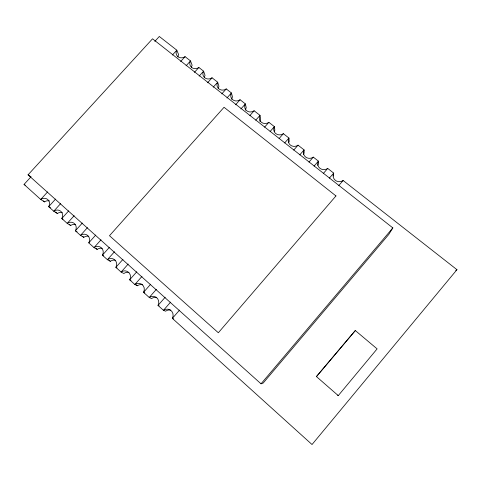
<?xml version="1.0" encoding="UTF-8"?>
<svg xmlns="http://www.w3.org/2000/svg" width="481" height="481" viewBox="0 0 481 481"><rect width="100%" height="100%" fill="white"/><g stroke="black" fill="none" stroke-linecap="round" stroke-linejoin="round"><path stroke-width="0.72" d="M333.285 176.04L333.706 173.112L327.711 168.416A6.205 5.898 -2.7 0 1 319.979 168.32A6.205 5.898 -2.7 0 1 318.398 161.117L313.293 157.119A6.157 5.844 -6.1 0 1 305.621 157.034A6.157 5.844 -6.1 0 1 304.088 149.91L298.04 145.166A6.103 5.778 -9.3 0 1 290.434 145.1A6.103 5.778 -9.3 0 1 288.949 138.047L283.375 133.676A6.061 5.712 -12.1 0 1 275.835 133.622A6.061 5.712 -12.1 0 1 274.392 126.641L268.867 122.312A6.019 5.652 -14.6 0 1 261.393 122.27A6.019 5.652 -14.6 0 1 259.999 115.362L254.136 110.768A5.976 5.586 -16.8 0 1 246.729 110.75A5.976 5.586 -16.8 0 1 245.382 103.908L240.073 99.747A5.934 5.525 -18.6 0 1 232.726 99.741A5.934 5.525 -18.6 0 1 231.415 92.965L226.244 88.913A5.898 5.459 -20.2 0 1 218.957 88.919A5.898 5.459 -20.2 0 1 217.689 82.215L212.043 77.79A5.856 5.399 -21.6 0 1 204.822 77.808A5.856 5.399 -21.6 0 1 203.595 71.17L198.863 67.46A5.82 5.339 -22.7 0 1 191.697 67.49A5.82 5.339 -22.7 0 1 190.506 60.913L185.071 56.656A5.784 5.273 -23.8 0 1 177.964 56.698A5.784 5.273 -23.8 0 1 176.816 50.186L159.313 36.472L154.816 41.39M102.17 248.406A6.055 5.7 -51.5 0 0 97.162 249.405L94.035 247.625L88.757 242.857L89.304 241.606A6.109 5.712 -50 0 0 87.289 235.191A6.109 5.712 -50 0 0 80.495 235.395L75.379 230.772L75.932 229.539A6.073 5.64 -48.9 0 0 73.96 223.19A6.073 5.64 -48.9 0 0 67.22 223.406L61.796 218.506A6.031 5.568 -47.9 0 0 60.913 211.387A6.031 5.568 -47.9 0 0 53.74 211.225L48.683 206.656A5.994 5.501 -47.1 0 0 47.829 199.615A5.994 5.501 -47.1 0 0 40.723 199.465L24.05 184.409L31.073 176.725M392.839 227.898L388.75 234.494L263.173 383.074L261.021 383.814L28.048 174.837L152.537 38.799L392.839 227.898L261.021 383.814M329.365 178.132L333.706 173.112A6.259 5.958 1.2 0 0 343.139 180.501L456.95 269.679L312.031 444.528L172.36 318.368A6.355 6.139 -64.4 0 0 163.456 310.329L158.021 305.417A6.313 6.067 -60.4 0 0 149.23 297.48L143.536 292.334A6.265 5.994 -57.3 0 0 134.86 284.499L129.672 279.81A6.223 5.922 -54.8 0 0 128.583 272.318A6.223 5.922 -54.8 0 0 121.098 272.072L115.867 267.346A6.187 5.85 -52.9 0 0 114.821 259.926A6.187 5.85 -52.9 0 0 107.401 259.698L102.399 255.183L102.946 253.92A6.145 5.778 -51.3 0 0 100.89 247.432A6.145 5.778 -51.3 0 0 94.035 247.625L101.016 239.809M338.263 395.622L377.116 348.875L355.309 330.543L316.444 376.587L338.263 395.622L337.68 395.135M355.309 330.543L316.444 376.587M338.792 185.552L343.139 180.501M314.075 166.101L318.398 161.117L318.212 164.207A6.109 5.82 -2.5 0 0 317.737 165.428M323.382 173.425L327.711 168.416M179.539 310.107L172.36 318.368L173.719 318.879M308.976 162.085L313.293 157.119M165.181 297.228L158.021 305.417L159.145 305.898M293.735 150.096L298.04 145.166M170.623 302.11L163.456 310.329L165.62 311.207A6.259 6.049 -64.7 0 1 170.827 310.215M299.777 154.852L304.088 149.91L304.112 153.144A6.061 5.76 -5.9 0 0 303.637 154.353M156.373 289.328L149.23 297.48L151.599 298.551A6.217 5.976 -60.7 0 1 156.764 297.553M284.656 142.947L288.949 138.047L289.201 141.438A6.012 5.7 -9.2 0 0 288.72 142.635M150.667 284.211L143.536 292.334L144.763 292.911M279.082 138.564L283.375 133.676M136.778 271.759L129.672 279.81L130.994 280.477M264.592 127.158L268.867 122.312M141.973 276.419L134.86 284.499L137.428 285.756A6.175 5.904 -57.5 0 1 142.55 284.758M270.112 131.505L274.392 126.641L274.855 130.177A5.97 5.64 -12 0 0 274.374 131.367M128.193 264.057L121.098 272.072L123.857 273.509A6.133 5.838 -55.1 0 1 128.944 272.511M255.73 120.184L259.999 115.362L260.66 119.041A5.928 5.574 -14.5 0 0 259.987 121.465M249.88 115.578L254.136 110.768M122.95 259.355L115.867 267.346L116.997 267.947M235.588 104.786L240.073 99.747M109.397 247.324L102.399 255.183L103.607 255.85M240.891 108.959L245.382 103.908L246.254 107.732A5.886 5.513 -16.7 0 0 245.569 110.131M114.466 251.749L107.401 259.698L110.347 261.309A6.091 5.766 -53.1 0 1 115.392 260.311M226.942 97.98L231.415 92.965L232.485 96.928A5.85 5.453 -18.5 0 0 231.794 99.302M213.233 87.181L217.689 82.215L218.951 86.303A5.814 5.393 -20.1 0 0 218.254 88.66M87.452 227.639L80.495 235.395L83.796 237.343A6.019 5.634 -50.1 0 1 88.775 236.345M221.777 93.909L226.244 88.913M88.757 242.857L95.725 235.059M207.594 82.744L212.043 77.79M82.329 223.046L75.379 230.772L77.068 231.782M68.717 210.84L61.796 218.506L62.981 219.234M194.42 72.378L198.863 67.46M199.152 76.1L203.595 71.17L205.05 75.391A5.772 5.327 -21.5 0 0 204.347 77.724M74.152 215.71L67.22 223.406L70.695 225.517A5.982 5.568 -49 0 1 75.637 224.519M60.642 203.601L53.74 211.225L57.389 213.504A5.946 5.495 -48 0 1 62.289 212.5M186.081 65.807L190.506 60.913L192.135 65.254A5.742 5.273 -22.7 0 0 191.432 67.574M47.601 191.901L40.723 199.465L44.535 201.9A5.91 5.429 -47.2 0 1 49.399 200.896M172.402 55.044L176.816 50.186L178.625 54.654A5.706 5.207 -23.8 0 0 177.922 56.95M55.574 199.05L48.683 206.656L50.535 207.822M180.646 61.532L185.071 56.656M455.76 270.454L456.95 269.679M24.05 184.409L25.198 185.161M28.048 174.837L30.471 176.521M43.44 200.908L44.535 201.9M55.724 212.001L57.389 213.504M69.625 224.549L70.695 225.517M82.786 236.43L83.796 237.343M96.116 248.467L97.162 249.405M109.247 260.317L110.347 261.309M136.406 284.83L137.428 285.756M335.96 195.935L218.338 332.756L109.488 235.714L224.05 107.281L335.96 195.935"/></g></svg>
